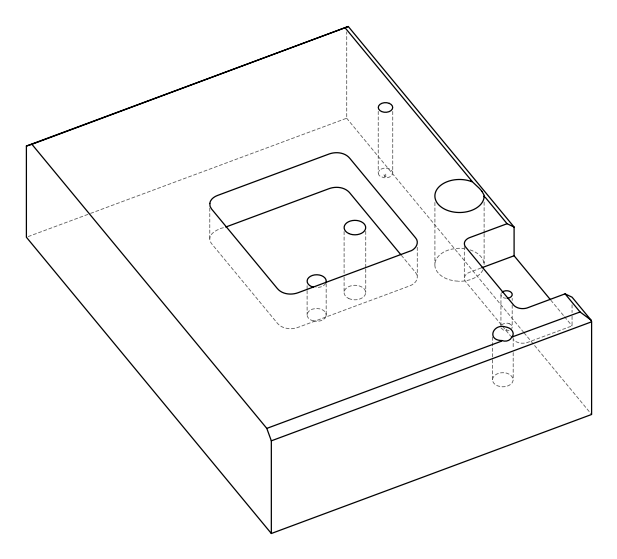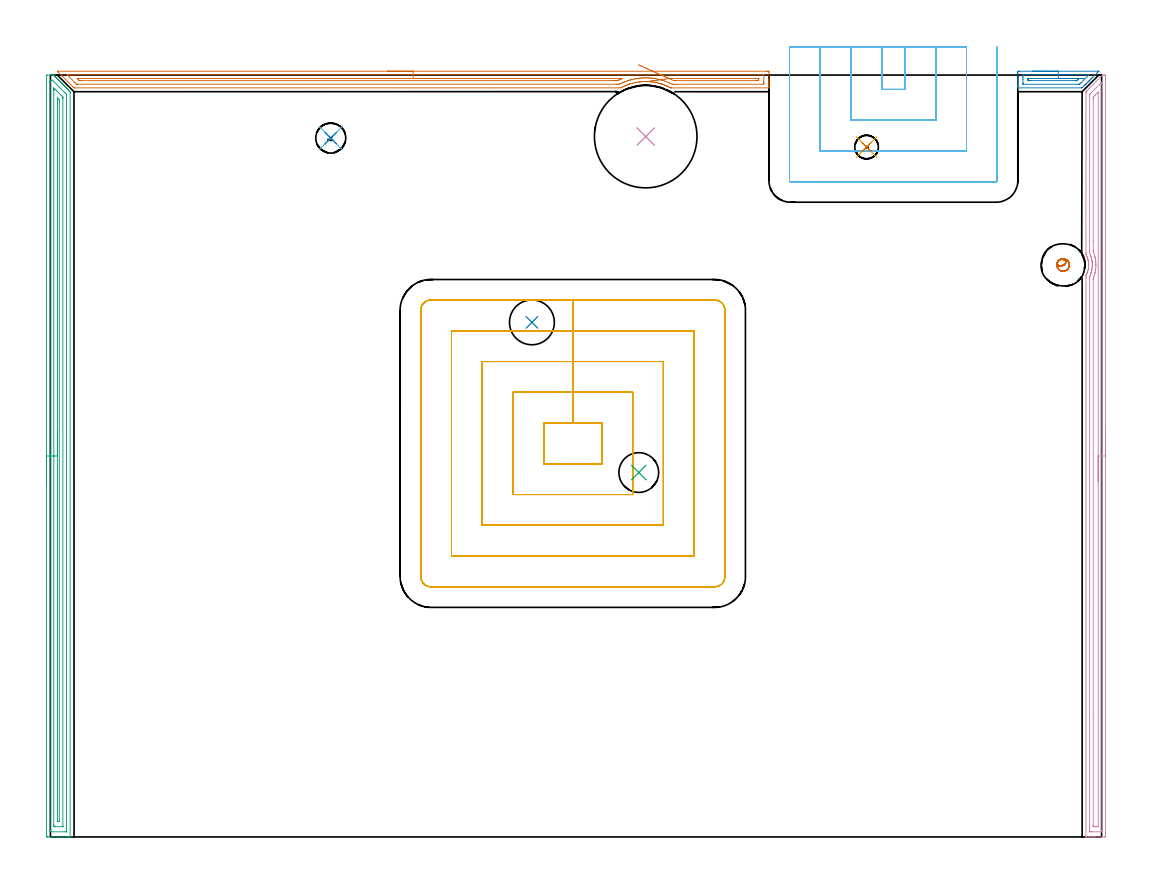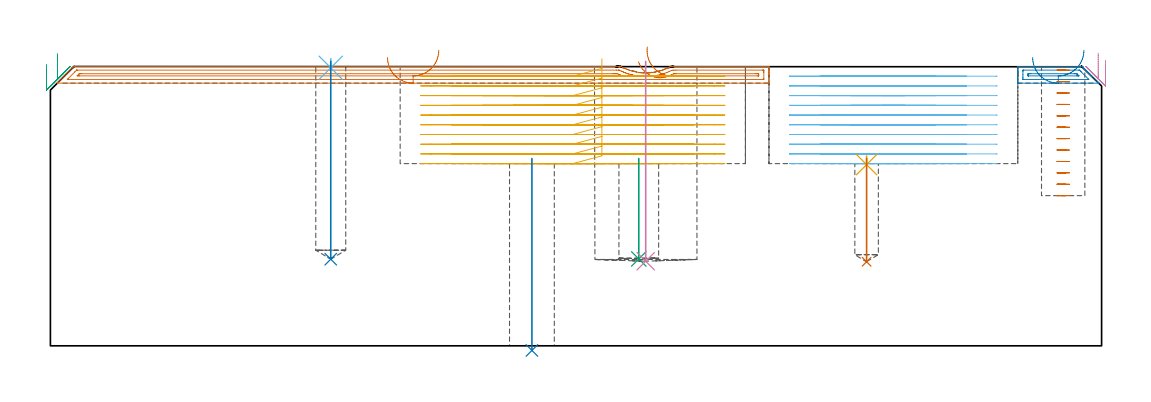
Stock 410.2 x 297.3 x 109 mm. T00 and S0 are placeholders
(PLAN: 14 operations, 8 tool changes, 71 min)
(1 AREA_MILL | FG_CHAMFER_SURFACE | UGT0205_001 | 6.77 min | 6004 mm3)
(2 AREA_MILL_1 | FG_CHAMFER_SURFACE_1 | UGT0205_001 | 0.85 min | 781 mm3)
(3 AREA_MILL_2 | FG_CHAMFER_SURFACE_2 | UGT0205_001 | 9.62 min | 12448 mm3)
(4 AREA_MILL_3 | FG_CHAMFER_SURFACE_3 | UGT0205_001 | 7.29 min | 8465 mm3)
(5 MILL_RECTANGULAR_POCKET | POCKET_RECTANGULAR_STRAIGHT | NXT0201_012 | Follow Part, ap 4, ae 75% | 28.87 min | 648361 mm3)
(6 MILL_SLOT | SLOT_PARTIAL_RECTANGULAR | NXT0201_012 | Follow Part, ap 4, ae 75% | 15.08 min | 181255 mm3)
(7 MILL_BLIND_HOLE_FROM_SOLID_MATERIAL | STEP1POCKET | NXT0201_011 | Spiral | 1.2 min | 11248 mm3)
(8 INDEXABLE_INSERT_DRILL_THROUGH_HOLE_FROM_SOLID | STEP1HOLE | NXT0302_006 | 0.31 min | 17055 mm3)
(9 INDEXABLE_INSERT_DRILL_BLIND_HOLE_FROM_SOLID | STEP1POCKET_1 | NXT0302_002 | 0.17 min | 7006 mm3)
(10 INDEXABLE_INSERT_DRILL_BLIND_HOLE_FROM_SOLID_1 | STEP1POCKET_2 | NXT0302_035 | 0.31 min | 94853 mm3)
(11 SPOT_DRILL | STEP1POCKET_3 | NXT0321_9005460120000 | 0.04 min | 30 mm3)
(12 SPOT_DRILL_1 | STEP1POCKET_4 | NXT0321_9005460120000 | 0.03 min | 81 mm3)
(13 DRILL_BLIND_HOLE_INTO_CENTER | STEP1POCKET_3 | UGT0301_207 | 0.17 min | 2285 mm3)
(14 DRILL_BLIND_HOLE_INTO_CENTER_1 | STEP1POCKET_4 | UGT0301_227 | 0.31 min | 7862 mm3)
(TOOL UGT0205_001 | Chamfer Mill 20 x 3 x 45 deg. | D20 FL50 Z2)
(TOOL NXT0201_012 | ENDMILL 16mm [2P460-1600-NA 1630] | D16 FL38 Z6)
(TOOL NXT0201_011 | ENDMILL 12mm [2P460-1200-NA 1630] | D12 FL38 Z6)
(TOOL NXT0302_006 | Index. Insert Drill 17.5mm [880-D1750L25-05] | D17.5 PA176 FL88 Z2)
(TOOL NXT0302_002 | Index. Insert Drill 15.5mm [880-D1550L20-05] | D15.5 PA176 FL78 Z2)
(TOOL NXT0302_035 | Index. Insert Drill 40mm [880-D4000L40-05] | D40 PA176 FL200 Z2)
(TOOL NXT0321_9005460120000 | NC Spot Drill, 142deg, 12mm, Carbide, Uncoated | D12 PA142 FL30 Z2)
(TOOL UGT0301_207 | Twist Drill 9.2 mm | D9.2 PA118 FL80 Z2)
(TOOL UGT0301_227 | Twist Drill 11.7 mm | D11.7 PA118 FL90 Z2)
(OP 1 AREA_MILL)
G17 G21 G94 G90
T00 M6
G54
G17 G0 G90 X131.55 Y298.8 S1061 M3
G43 Z119. H0
Z112.5
G94 G1 X131.588 Z111.628 F250.
X131.702 Z110.764
X131.891 Z109.912
X132.153 Z109.08
X132.487 Z108.274
X132.89 Z107.5
X133.358 Z106.764
X133.89 Z106.072
X134.479 Z105.429
X135.122 Z104.84
X135.814 Z104.308
X136.55 Z103.84
X137.324 Z103.437
X138.13 Z103.103
X138.962 Z102.841
X139.813 Z102.652
X140.678 Z102.538
X141.55 Z102.5
X279.223
X279.802 Y298.798 Z102.502
X280.374 Y298.793 Z102.504
X280.393 Y298.791 Z102.505
X280.4 Y298.222 Z103.074
Y295.55 Z105.744
Y294.964 Z106.333
Y294.66 Z106.637
Y294.073 Z107.223
Y293.769 Z107.526
Y293.16 Z108.139
Y292.695 Z108.604
X280.393 Y292.343 Z108.948
X280.39 Y292.303 Z108.988
X280.248 Y292.3 Z109.
X242.34
X241.981 Y292.305 Z108.991
X241.852 Y292.37 Z108.925
X241.449 Y292.582 Z108.718
X241.231 Y292.691 Z108.609
X240.831 Y292.878 Z108.42
X240.651 Y292.964 Z108.336
X240.556 Y293.007 Z108.29
X240.422 Y293.072 Z108.228
X240.337 Y293.111 Z108.188
X240.217 Y293.165 Z108.134
X239.664 Y293.381 Z107.914
X239.443 Y293.47 Z107.828
X239.245 Y293.542 Z107.758
X239.18 Y293.565 Z107.734
X238.772 Y293.71 Z107.585
X238.613 Y293.769 Z107.53
X238.549 Y293.792 Z107.507
X238.253 Y293.886 Z107.411
X238.134 Y293.925 Z107.374
X238.079 Y293.942 Z107.358
X237.88 Y294.001 Z107.298
X237.718 Y294.05 Z107.25
X237.656 Y294.067 Z107.233
X237.521 Y294.098 Z107.199
X237.434 Y294.118 Z107.175
X236.761 Y294.285 Z107.013
X236.381 Y294.363 Z106.934
X236.219 Y294.396 Z106.902
X236.096 Y294.42 Z106.875
X235.896 Y294.462 Z106.836
X235.867 Y294.468 Z106.83
X235.204 Y294.571 Z106.722
X234.973 Y294.609 Z106.688
X234.527 Y294.66 Z106.637
X234.312 Y294.682 Z106.61
X234.079 Y294.709 Z106.585
X233.693 Y294.737 Z106.559
X233.583 Y294.744 Z106.549
X233.511 Y294.748 Z106.542
X233.42 Y294.755 Z106.536
X233.185 Y294.772 Z106.523
X232.752 Y294.789 Z106.505
X232.738 Y294.79
X232.579 Y294.792 Z106.504
X232.529 Y294.793 Z106.503
X232.422 Y294.795 Z106.504
X232.291 Y294.797 Z106.501
X231.844 Y294.789 Z106.506
X231.637 Y294.779 Z106.513
X231.397 Y294.77 Z106.523
X230.503 Y294.708 Z106.586
X230.299 Y294.683 Z106.608
X230.072 Y294.66 Z106.637
X229.93 Y294.642 Z106.653
X229.853 Y294.632 Z106.66
X229.609 Y294.606 Z106.69
X228.715 Y294.465 Z106.833
X228.584 Y294.438 Z106.86
X228.069 Y294.33 Z106.964
X227.822 Y294.281 Z107.016
X227.177 Y294.122 Z107.175
X227.136 Y294.113 Z107.186
X226.882 Y294.05 Z107.25
X226.033 Y293.782 Z107.516
X225.997 Y293.769 Z107.529
X225.839 Y293.711 Z107.584
X225.139 Y293.464 Z107.835
X224.947 Y293.386 Z107.909
X224.383 Y293.165 Z108.134
X224.204 Y293.083 Z108.215
X223.774 Y292.878 Z108.418
X223.609 Y292.8 Z108.496
X223.351 Y292.679 Z108.62
X222.717 Y292.355 Z108.943
X222.619 Y292.306 Z108.991
X221.825 Y292.3 Z109.
X9.542
X9.197 Y292.305 Z108.991
X8.716 Y292.783 Z108.516
X3.001 Y298.499 Z102.801
X2.832 Y298.667 Z102.63
X2.704 Y298.796 Z102.502
X2.703 Y298.798 Z102.5
X2.704 Y298.799 Z102.499
X2.823 Y298.8 Z102.5
X141.55
Y297.386 Z103.914
X278.072 Y297.385 Z103.915
X278.182 Y297.383 Z103.917
X278.39 Y297.379 Z103.921
X278.392 Y297.331 Z103.969
X278.399 Y296.951 Z104.349
X278.4 Y294.66 Z106.64
X278.399 Y294.279 Z107.021
X278.392 Y293.769 Z107.531
X278.39 Y293.728 Z107.572
X278.237 Y293.72 Z107.58
X278.127 Y293.716 Z107.584
X278.072 Y293.715 Z107.585
X278.018 Y293.714 Z107.586
X244.069 Y293.715 Z107.585
X243.232 Y293.721 Z107.579
X242.556 Y293.769 Z107.531
X241.448 Y294.28 Z107.02
X240.535 Y294.66 Z106.64
X239.664 Y294.97 Z106.33
X239.187 Y295.136 Z106.164
X238.772 Y295.263 Z106.037
X238.41 Y295.369 Z105.931
X237.88 Y295.509 Z105.791
X237.708 Y295.55 Z105.75
X236.988 Y295.707 Z105.593
X236.789 Y295.749 Z105.551
X236.096 Y295.875 Z105.425
X235.708 Y295.938 Z105.362
X235.204 Y296.009 Z105.291
X234.683 Y296.071 Z105.229
X234.312 Y296.11 Z105.19
X233.706 Y296.156 Z105.144
X233.42 Y296.172 Z105.128
X232.768 Y296.202 Z105.098
X232.587 Y296.207 Z105.093
X232.529 Y296.208 Z105.092
X231.878 Y296.2 Z105.1
X231.637 Y296.193 Z105.107
X231.023 Y296.163 Z105.137
X230.745 Y296.145 Z105.155
X230.192 Y296.102 Z105.198
X230.03 Y296.087 Z105.213
X229.853 Y296.067 Z105.233
X229.393 Y296.009 Z105.291
X228.961 Y295.947 Z105.353
X228.617 Y295.893 Z105.407
X228.069 Y295.799 Z105.501
X227.86 Y295.759 Z105.541
X227.177 Y295.618 Z105.682
X227.121 Y295.606 Z105.694
X226.889 Y295.55 Z105.75
X226.405 Y295.43 Z105.87
X226.352 Y295.417 Z105.883
X226.285 Y295.398 Z105.902
X225.716 Y295.228 Z106.072
X225.576 Y295.185 Z106.115
X225.393 Y295.125 Z106.175
X225.045 Y295.007 Z106.293
X224.501 Y294.819 Z106.481
X224.384 Y294.776 Z106.524
X224.069 Y294.66 Z106.64
X223.663 Y294.499 Z106.801
X223.609 Y294.477 Z106.823
X223.115 Y294.262 Z107.038
X222.717 Y294.078 Z107.222
X222.053 Y293.769 Z107.531
X221.932 Y293.721 Z107.579
X221.877 Y293.717 Z107.583
X221.825 Y293.716 Z107.584
X220.988 Y293.714 Z107.586
X10.434 Y293.715 Z107.585
X10.379 Y293.716 Z107.584
X10.271 Y293.721 Z107.579
X10.233 Y293.728 Z107.572
X10.217 Y293.74 Z107.56
X10.184 Y293.769 Z107.531
X9.542 Y294.408 Z106.892
X6.866 Y297.084 Z104.216
X6.625 Y297.331 Z103.969
X6.592 Y297.369 Z103.931
X6.588 Y297.379 Z103.921
X6.811 Y297.386 Z103.914
X141.55
Y295.972 Z105.328
X222.717 Y295.971 Z105.329
X223.19 Y295.969 Z105.331
X223.212 Y295.966 Z105.334
X223.244 Y295.961 Z105.339
X222.578 Y295.689 Z105.611
X222.249 Y295.55 Z105.75
X221.956 Y295.42 Z105.88
X221.825 Y295.361 Z105.939
X221.344 Y295.14 Z106.16
X220.933 Y295.135 Z106.165
X220.462 Y295.13 Z106.17
X220.041 Y295.129 Z106.171
X219.572
X12.218
X11.745 Y295.131 Z106.169
X11.326 Y295.136 Z106.164
X11.271 Y295.14 Z106.16
X11.212 Y295.195 Z106.105
X11.09 Y295.313 Z105.987
X10.85 Y295.55 Z105.75
X10.434 Y295.966 Z105.334
Y295.97 Z105.33
X10.904 Y295.971 Z105.329
X11.326 Y295.972 Z105.328
X141.55
X142.422 Z105.367
X143.286 Z105.48
X144.138 Z105.669
X144.97 Z105.932
X145.776 Z106.265
X146.55 Z106.668
X147.286 Z107.137
X147.978 Z107.668
X148.621 Z108.257
X149.21 Z108.901
X149.741 Z109.593
X150.21 Z110.328
X150.613 Z111.102
X150.947 Z111.908
X151.209 Z112.74
X151.398 Z113.592
X151.512 Z114.457
X151.55 Z115.328
G0 Z119.
X232.926 Y294.766
Z116.631
G1 X232.845 Y294.754 Z115.762
X232.838 Y294.753 Z114.89
X232.907 Y294.763 Z114.02
X233.051 Y294.783 Z113.16
X233.268 Y294.814 Z112.316
X233.557 Y294.855 Z111.494
X233.916 Y294.905 Z110.7
X234.343 Y294.965 Z109.941
X234.833 Y295.034 Z109.223
X235.383 Y295.111 Z108.551
X235.99 Y295.197 Z107.929
X236.647 Y295.289 Z107.363
X237.351 Y295.388 Z106.858
X238.096 Y295.493 Z106.416
X238.876 Y295.603 Z106.041
X239.686 Y295.717 Z105.737
X240.519 Y295.834 Z105.505
X241.368 Y295.953 Z105.347
X241.448 Y295.964 Z105.336
X241.92 Y295.97 Z105.33
X242.189 Y295.971 Z105.329
X242.34
X275.812
X276.234 Y295.969 Z105.331
X276.373 Y295.967 Z105.333
X276.389 Y295.965 Z105.335
X276.394 Y295.915 Z105.385
X276.398 Y295.826 Z105.474
X276.4 Y295.716 Z105.584
Y295.55 Z105.75
X276.398 Y295.386 Z105.914
X276.39 Y295.219 Z106.081
X276.383 Y295.135 Z106.165
X276.339 Y295.133 Z106.167
X276.234 Y295.13 Z106.17
X275.764 Y295.129 Z106.171
X275.342 Y295.128 Z106.172
X244.124 Y295.129 Z106.171
X243.653 Y295.13 Z106.17
X243.443 Y295.133 Z106.167
X243.339 Y295.136 Z106.164
X243.232 Y295.154 Z106.146
X242.355 Y295.55 Z105.75
X242.34 Y295.556 Z105.744
X241.448 Y295.918 Z105.382
X241.416 Y295.932 Z105.368
X241.368 Y295.953 Z105.347
X240.62 Y296.29 Z105.051
X239.851 Y296.637 Z104.827
X239.068 Y296.99 Z104.678
X238.275 Y297.347 Z104.605
X237.48 Y297.706 Z104.607
X236.688 Y298.063 Z104.686
X235.905 Y298.416 Z104.839
X235.137 Y298.762 Z105.068
X234.391 Y299.098 Z105.368
X233.671 Y299.423 Z105.739
X232.983 Y299.733 Z106.177
X232.333 Y300.026 Z106.68
X231.725 Y300.3 Z107.242
X231.164 Y300.553 Z107.861
X230.655 Y300.782 Z108.531
X230.2 Y300.987 Z109.247
X229.805 Y301.165 Z110.004
X229.471 Y301.316 Z110.795
G0 Z119.
M5
M2
(OP 2 AREA_MILL_1)
G17 G21 G94 G90
T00 M6
G54
G17 G0 G90 X383.3 Y298.8 S1061 M3
G43 Z119. H0
Z112.5
G94 G1 X383.338 Z111.628 F250.
X383.452 Z110.764
X383.641 Z109.912
X383.903 Z109.08
X384.237 Z108.274
X384.64 Z107.5
X385.108 Z106.764
X385.64 Z106.072
X386.229 Z105.429
X386.872 Z104.84
X387.564 Z104.309
X388.3 Z103.84
X389.074 Z103.437
X389.88 Z103.103
X390.712 Z102.841
X391.563 Z102.652
X392.428 Z102.538
X393.3 Z102.5
X408.871
X409.08 Y298.794 Z102.503
X409.082 Y298.793 Z102.504
X409.08 Y298.778 Z102.519
X408.633 Y298.333 Z102.967
X408.523 Y298.222 Z103.076
X408.484 Y298.184 Z103.115
X406.445 Y296.144 Z105.154
X406.4 Y296.1 Z105.199
X406.192 Y295.891 Z105.407
X406.148 Y295.847 Z105.45
X406.102 Y295.802 Z105.497
X405.896 Y295.596 Z105.703
X405.851 Y295.55 Z105.747
X405.805 Y295.504 Z105.795
X405.6 Y295.3 Z105.999
X405.554 Y295.253 Z106.044
X405.507 Y295.206 Z106.093
X405.304 Y295.004 Z106.295
X405.258 Y294.956 Z106.341
X405.209 Y294.909 Z106.39
X405.008 Y294.708 Z106.591
X404.961 Y294.659 Z106.638
X404.911 Y294.611 Z106.688
X404.712 Y294.412 Z106.887
X404.664 Y294.363 Z106.934
X404.614 Y294.313 Z106.986
X404.416 Y294.116 Z107.183
X404.367 Y294.066 Z107.231
X404.316 Y294.016 Z107.283
X404.12 Y293.82 Z107.479
X404.07 Y293.769 Z107.528
X404.018 Y293.718 Z107.581
X403.824 Y293.524 Z107.775
X403.773 Y293.472 Z107.825
X403.721 Y293.42 Z107.879
X403.528 Y293.228 Z108.071
X403.477 Y293.175 Z108.122
X403.423 Y293.122 Z108.177
X403.232 Y292.932 Z108.367
X403.18 Y292.878 Z108.418
X403.125 Y292.824 Z108.474
X403.006 Y292.705 Z108.593
X402.724 Y292.423 Z108.874
X402.603 Y292.305 Z108.991
X402.232 Y292.3 Z109.
X377.669
X377.51 Y292.303 Z108.988
X377.507 Y292.348 Z108.943
X377.5 Y292.738 Z108.561
Y293.094 Z108.205
Y293.769 Z107.526
Y294.997 Z106.3
Y295.547 Z105.747
Y296.164 Z105.131
Y297.945 Z103.351
X377.502 Y298.222 Z103.075
X377.508 Y298.791 Z102.506
X377.542 Y298.794 Z102.504
X378.116 Y298.8 Z102.5
X393.3
Y297.386 Z103.914
X404.911 Y297.385 Z103.915
X404.966 Y297.384 Z103.916
X405.075 Y297.379 Z103.921
X405.209 Y297.37 Z103.93
X405.175 Y297.331 Z103.969
X405.046 Y297.197 Z104.103
X402.232 Y294.382 Z106.918
X401.924 Y294.076 Z107.224
X401.608 Y293.769 Z107.531
X401.553 Y293.721 Z107.579
X401.448 Y293.716 Z107.584
X401.393 Y293.715 Z107.585
X379.847
X379.738 Y293.716 Z107.584
X379.526 Y293.721 Z107.579
X379.51 Y293.769 Z107.531
X379.502 Y294.168 Z107.132
X379.5 Y295.55 Z105.75
Y296.44 Z104.86
X379.501 Y296.841 Z104.459
X379.508 Y297.331 Z103.969
X379.51 Y297.374 Z103.926
X379.683 Y297.382 Z103.918
X379.792 Y297.385 Z103.915
X393.3 Y297.386 Z103.914
Y295.971 Z105.329
X400.445
X400.917 Y295.97 Z105.33
X401.09 Y295.969 Z105.331
X401.339 Y295.964 Z105.336
Y295.95 Z105.35
Y295.941 Z105.359
X401.144 Y295.744 Z105.556
X400.951 Y295.55 Z105.75
X400.698 Y295.298 Z106.002
X400.611 Y295.215 Z106.085
X400.54 Y295.151 Z106.149
X400.52 Y295.135 Z106.165
X400.497 Y295.133 Z106.167
X400.445 Y295.131 Z106.169
X399.975 Y295.129 Z106.171
X399.552
X382.582
X382.11 Y295.13 Z106.17
X381.689 Y295.133 Z106.167
X381.549 Y295.135 Z106.165
X381.51 Y295.142 Z106.158
X381.506 Y295.237 Z106.063
X381.502 Y295.362 Z105.938
X381.501 Y295.55 Z105.75
X381.502 Y295.736 Z105.564
X381.51 Y295.925 Z105.375
X381.513 Y295.965 Z105.335
X381.531 Y295.967 Z105.333
X381.583 Y295.969 Z105.331
X381.689 Y295.971 Z105.329
X393.3
X394.172 Y295.972 Z105.367
X395.036 Z105.48
X395.888 Z105.669
X396.72 Z105.932
X397.526 Z106.265
X398.3 Z106.668
X399.036 Z107.137
X399.728 Z107.668
X400.371 Z108.257
X400.96 Z108.901
X401.492 Z109.593
X401.96 Z110.328
X402.363 Z111.102
X402.697 Z111.908
X402.959 Z112.74
X403.148 Z113.592
X403.262 Z114.457
X403.3 Z115.328
G0 Z119.
M5
M2
(OP 3 AREA_MILL_2)
G17 G21 G94 G90
T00 M6
G54
G17 G0 G90 X-1.5 Y138.65 S1061 M3
G43 Z119. H0
Z109.8
G94 G1 Y138.688 Z108.928 F250.
Y138.802 Z108.064
Y138.991 Z107.212
Y139.253 Z106.38
Y139.587 Z105.574
Y139.99 Z104.8
Y140.458 Z104.064
Y140.99 Z103.372
Y141.579 Z102.729
Y142.222 Z102.14
Y142.914 Z101.609
Y143.65 Z101.14
Y144.424 Z100.737
Y145.23 Z100.403
Y146.062 Z100.141
Y146.914 Z99.952
Y147.778 Z99.838
Y148.65 Z99.8
Y296.668
X-1.499 Y296.82 Z99.801
X-1.491 Y297.298 Z99.805
X-1.279 Y297.3 Z100.018
X-0.019 Z101.275
X0.764 Z102.063
X0.872 Z102.17
X1.191 Y297.299 Z102.487
X1.237 Y297.264 Z102.535
X1.558 Y296.942 Z102.858
X1.763 Y296.739 Z103.059
X1.833 Y296.668 Z103.132
X1.99 Y296.511 Z103.289
X2.06 Y296.442 Z103.357
X2.131 Y296.37 Z103.43
X2.286 Y296.214 Z103.585
X2.357 Y296.145 Z103.654
X2.429 Y296.072 Z103.728
X2.582 Y295.918 Z103.881
X2.654 Y295.847 Z103.951
X2.727 Y295.773 Z104.026
X2.878 Y295.622 Z104.177
X2.951 Y295.55 Z104.248
X3.025 Y295.475 Z104.324
X3.174 Y295.326 Z104.473
X3.249 Y295.253 Z104.545
X3.323 Y295.177 Z104.622
X3.47 Y295.03 Z104.77
X3.546 Y294.956 Z104.842
X3.621 Y294.879 Z104.921
X3.767 Y294.734 Z105.066
X3.843 Y294.659 Z105.139
X3.92 Y294.581 Z105.219
X4.063 Y294.438 Z105.362
X4.14 Y294.362 Z105.436
X4.218 Y294.283 Z105.517
X4.359 Y294.142 Z105.658
X4.437 Y294.065 Z105.733
X4.516 Y293.985 Z105.815
X4.655 Y293.846 Z105.954
X4.734 Y293.768 Z106.03
X4.814 Y293.687 Z106.113
X4.951 Y293.55 Z106.25
X5.031 Y293.471 Z106.327
X5.112 Y293.388 Z106.411
X5.247 Y293.253 Z106.546
X5.328 Y293.174 Z106.624
X5.41 Y293.09 Z106.709
X5.543 Y292.957 Z106.842
X5.625 Y292.876 Z106.921
X5.708 Y292.792 Z107.007
X5.839 Y292.661 Z107.138
X5.922 Y292.579 Z107.219
X6.006 Y292.494 Z107.306
X6.135 Y292.365 Z107.434
X6.22 Y292.282 Z107.516
X6.304 Y292.196 Z107.604
X6.431 Y292.069 Z107.731
X6.517 Y291.985 Z107.813
X6.603 Y291.898 Z107.902
X6.727 Y291.773 Z108.027
X6.814 Y291.688 Z108.11
X6.901 Y291.6 Z108.2
X7.023 Y291.477 Z108.323
X7.111 Y291.391 Z108.407
X7.199 Y291.302 Z108.497
X7.556 Y290.945 Z108.854
X7.593 Y290.908 Z108.889
X7.7 Y290.795 Z108.984
Y290.407 Z109.
Y0.185
X7.697 Y0.01 Z108.988
X7.643 Y0.007 Z108.934
X7.212 Y0. Z108.512
X6.957 Z108.257
X6.22 Z107.515
X4.959 Z106.256
X3.546 Z104.841
X-0.911 Y0.001 Z100.387
X-1.156 Y0.003 Z100.142
X-1.492 Y0.008 Z99.806
X-1.494 Y0.047 Z99.804
X-1.499 Y0.632 Z99.801
X-1.5 Y1.223 Z99.8
Y148.65
X-0.086 Z101.214
X-0.085 Y295.012 Z101.215
X-0.084 Y295.145 Z101.216
X-0.081 Y295.233 Z101.219
X-0.078 Y295.292 Z101.222
X-0.071 Y295.293 Z101.229
X-0.019 Y295.296 Z101.281
X0.454 Y295.298 Z101.754
X0.662 Y295.293 Z101.962
X0.713 Y295.29 Z102.013
X0.769 Y295.269 Z102.069
X0.872 Y295.172 Z102.172
X1.17 Y294.879 Z102.47
X5.643 Y290.407 Z106.943
X6.22 Y289.827 Z107.52
X6.256 Y289.787 Z107.556
X6.272 Y289.766 Z107.572
X6.279 Y289.711 Z107.579
X6.284 Y289.579 Z107.584
X6.285 Y289.513 Z107.585
Y2.288
X6.284 Y2.155 Z107.584
X6.281 Y2.067 Z107.581
X6.278 Y2.008 Z107.578
X6.271 Y2.007 Z107.571
X6.22 Y2.004 Z107.52
X5.747 Y2. Z107.047
X0.399 Y2.001 Z101.699
X-0.019 Y2.008 Z101.281
X-0.073 Y2.01 Z101.227
X-0.081 Y2.222 Z101.219
X-0.084 Y2.355 Z101.216
X-0.085 Y2.421 Z101.215
X-0.086 Y2.487 Z101.214
Y148.65
X1.329 Z102.629
Y291.302
X1.33 Y291.736 Z102.63
X1.334 Y292.196 Z102.634
X1.335 Y292.247 Z102.635
X1.397 Y292.196 Z102.697
X1.763 Y291.836 Z103.063
X2.299 Y291.302 Z103.599
X2.654 Y290.947 Z103.954
X4.088 Y289.513 Z105.388
X4.437 Y289.162 Z105.737
X4.707 Y288.887 Z106.007
X4.841 Y288.748 Z106.141
X4.865 Y288.714 Z106.165
X4.867 Y288.68 Z106.167
X4.869 Y288.618 Z106.169
X4.871 Y288.183 Z106.171
Y4.101
X4.87 Y4.046 Z106.17
X4.868 Y4.02 Z106.168
X4.866 Y4.014 Z106.166
X4.854 Y4.01 Z106.154
X4.644 Y4.002 Z105.944
X1.972 Y4. Z103.272
X1.763 Y4.002 Z103.063
X1.554 Y4.005 Z102.854
X1.415 Y4.01 Z102.715
X1.335 Y4.021 Z102.635
X1.333 Y4.065 Z102.633
X1.331 Y4.21 Z102.631
X1.329 Y4.645 Z102.629
Y148.65
X2.743 Z104.043
Y288.08
X2.744 Y288.257 Z104.044
X2.745 Y288.346 Z104.045
X2.748 Y288.388 Z104.048
X2.749 Y288.39 Z104.049
X2.764 Y288.377 Z104.064
X3.418 Y287.724 Z104.718
X3.45 Y287.676 Z104.75
X3.457 Y286.83 Z104.757
Y6.176
X3.456 Y6.089 Z104.756
X3.453 Y6.037 Z104.753
X3.451 Y6.013 Z104.751
X3.432 Y6.01 Z104.732
X3.322 Y6.005 Z104.622
X3.1 Y6.003 Z104.4
X2.878 Y6.005 Z104.178
X2.768 Y6.01 Z104.068
X2.749 Y6.013 Z104.049
X2.747 Y6.037 Z104.047
X2.745 Y6.087 Z104.045
X2.743 Y6.804 Z104.043
Y6.893
Y148.65
Y149.522 Z104.081
Y150.386 Z104.195
Y151.238 Z104.383
Y152.07 Z104.646
Y152.876 Z104.98
Y153.65 Z105.382
Y154.386 Z105.851
Y155.078 Z106.382
Y155.721 Z106.972
Y156.31 Z107.615
Y156.842 Z108.307
Y157.31 Z109.043
Y157.713 Z109.817
Y158.047 Z110.622
Y158.309 Z111.454
Y158.498 Z112.306
Y158.612 Z113.171
Y158.65 Z114.043
G0 Z119.
M5
M2
(OP 4 AREA_MILL_3)
G17 G21 G94 G90
T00 M6
G54
G17 G0 G90 X411.7 Y158.65 S1061 M3
G43 Z119. H0
Z111.4
G94 G1 Y158.612 Z110.528 F250.
Y158.498 Z109.663
Y158.309 Z108.812
Y158.047 Z107.98
Y157.713 Z107.174
Y157.31 Z106.4
Y156.842 Z105.664
Y156.31 Z104.972
Y155.721 Z104.329
Y155.078 Z103.74
Y154.386 Z103.208
Y153.65 Z102.74
Y152.876 Z102.337
Y152.07 Z102.003
Y151.238 Z101.741
Y150.386 Z101.552
Y149.522 Z101.438
Y148.65 Z101.4
Y0.598
X411.698 Y0.28 Z101.401
X411.693 Y0.01 Z101.404
X411.386 Y0. Z101.71
X407.9 Z105.195
X407.326 Z105.771
X407.028 Z106.068
X406.455 Z106.642
X406.157 Z106.939
X405.561 Z107.539
X405.01 Z108.09
X404.414 Z108.685
X404.314 Z108.785
X404.207 Y0.001 Z108.885
X404.168 Y0.002 Z108.924
X404.103 Y0.01 Z108.988
X404.1 Y0.152 Z109.
X404.107 Y218.255 Z108.993
X404.114 Y219.097 Z108.986
X404.116 Y219.127 Z108.984
X404.12 Y219.151 Z108.98
X404.127 Y219.166 Z108.973
X404.172 Y219.258 Z108.926
X404.321 Y219.573 Z108.773
X404.387 Y219.708 Z108.711
X404.414 Y219.771 Z108.686
X404.442 Y219.84 Z108.657
X404.514 Y220.019 Z108.58
X404.57 Y220.152 Z108.526
X404.731 Y220.602 Z108.366
X404.821 Y220.911 Z108.275
X404.862 Y221.047 Z108.236
X404.968 Y221.495 Z108.131
X404.995 Y221.638 Z108.104
X405.008 Y221.713 Z108.09
X405.024 Y221.803 Z108.071
X405.063 Y222.001 Z108.035
X405.105 Y222.389 Z107.994
X405.116 Y222.547 Z107.983
X405.123 Y222.695 Z107.968
X405.133 Y222.822 Z107.961
Y222.836 Z107.96
X405.134 Y222.951 Z107.956
X405.136 Y222.997 Z107.957
X405.137 Y223.05 Z107.955
Y223.085 Z107.954
X405.141 Y223.283 Z107.953
X405.138 Y223.354 Z107.955
X405.133 Y223.423 Z107.954
X405.125 Y223.73 Z107.972
X405.088 Y224.177 Z108.011
X405.063 Y224.4 Z108.035
X405.048 Y224.479 Z108.048
X405.027 Y224.602 Z108.071
X405.003 Y224.736 Z108.095
X404.995 Y224.777 Z108.103
X404.934 Y225.071 Z108.166
X404.88 Y225.277 Z108.219
X404.817 Y225.519 Z108.282
X404.723 Y225.817 Z108.375
X404.677 Y225.965 Z108.421
X404.564 Y226.263 Z108.535
X404.506 Y226.414 Z108.593
X404.311 Y226.858 Z108.787
X404.172 Y227.143 Z108.925
X404.165 Y227.155 Z108.932
X404.105 Y227.274 Z108.991
X404.1 Y228.046 Z109.
X404.105 Y290.49 Z108.995
X404.11 Y290.745 Z108.987
X404.126 Y290.813 Z108.97
X404.239 Y290.93 Z108.858
X404.414 Y291.104 Z108.686
X410.515 Y297.216 Z102.583
X410.623 Y297.325 Z102.472
X410.624 Y297.326 Z102.471
X411.386 Y297.303 Z101.712
X411.692 Y297.297 Z101.407
X411.697 Y297.173 Z101.403
X411.7 Y297.013 Z101.4
Y148.65
X410.286 Z102.814
X410.285 Y2.617 Z102.815
X410.284 Y2.382 Z102.816
X410.28 Y2.054 Z102.82
X410.279 Y2.021 Z102.821
X410.24 Y2.01 Z102.86
X410.141 Y2.005 Z102.959
X410.016 Y2.001 Z103.084
X406.157 Y2. Z106.943
X405.657 Y2.002 Z107.443
X405.549 Y2.007 Z107.551
X405.53 Y2.009 Z107.57
X405.521 Y2.043 Z107.579
X405.518 Y2.144 Z107.582
X405.516 Y2.382 Z107.584
X405.514 Y3.04 Z107.586
Y3.274
X405.522 Y217.993 Z107.578
X405.523 Y218.235 Z107.577
X405.526 Y218.398 Z107.574
X405.528 Y218.477 Z107.572
X405.548 Y218.546 Z107.552
X405.637 Y218.767 Z107.463
X405.781 Y219.127 Z107.319
X405.843 Y219.288 Z107.257
X405.885 Y219.406 Z107.215
X406.091 Y220.019 Z107.009
X406.101 Y220.048 Z106.999
X406.107 Y220.07 Z106.993
X406.157 Y220.246 Z106.943
X406.285 Y220.78 Z106.815
X406.314 Y220.911 Z106.786
X406.43 Y221.524 Z106.67
X406.466 Y221.803 Z106.634
X406.515 Y222.328 Z106.585
X406.54 Y222.695 Z106.56
X406.551 Y223.184 Z106.549
X406.542 Y223.587 Z106.558
X406.511 Y224.117 Z106.589
X406.48 Y224.479 Z106.62
X406.446 Y224.771 Z106.654
X406.385 Y225.137 Z106.715
X406.339 Y225.371 Z106.761
X406.157 Y226.16 Z106.943
X406.129 Y226.263 Z106.971
X406.118 Y226.303 Z106.982
X405.954 Y226.805 Z107.146
X405.823 Y227.155 Z107.277
X405.533 Y227.888 Z107.567
X405.521 Y228.047 Z107.579
X405.516 Y228.703 Z107.584
X405.515 Y228.939 Z107.585
X405.519 Y288.7 Z107.581
X405.52 Y289.351 Z107.58
X405.523 Y289.592 Z107.577
X405.526 Y289.75 Z107.574
X405.627 Y289.858 Z107.473
X405.761 Y289.997 Z107.339
X406.157 Y290.399 Z106.943
X406.199 Y290.441 Z106.901
X410.163 Y294.411 Z102.937
X410.201 Y294.447 Z102.899
X410.244 Y294.486 Z102.856
X410.274 Y294.512 Z102.826
X410.279 Y294.473 Z102.821
X410.283 Y294.289 Z102.817
X410.285 Y294.051 Z102.815
X410.286 Y293.886 Z102.814
Y148.65
X408.872 Z104.228
X408.871 Y4.166 Z104.229
X408.87 Y4.065 Z104.23
X408.868 Y4.031 Z104.232
X408.865 Y4.012 Z104.235
X408.852 Y4.009 Z104.248
X408.772 Y4.006 Z104.328
X408.062 Y4. Z105.038
X407.9 Z105.2
X407.19 Z105.91
X407.028 Y4.003 Z106.072
X406.975 Y4.006 Z106.125
X406.938 Y4.01 Z106.162
X406.934 Y4.065 Z106.166
X406.931 Y4.166 Z106.169
X406.929 Y4.268 Z106.171
X406.936 Y217.534 Z106.164
X406.937 Y217.724 Z106.163
X406.94 Y217.851 Z106.16
X406.943 Y217.944 Z106.157
X407.052 Y218.235 Z106.048
X407.27 Y218.88 Z105.83
X407.351 Y219.127 Z105.749
X407.479 Y219.558 Z105.621
X407.593 Y220.019 Z105.507
X407.653 Y220.272 Z105.447
X407.781 Y220.911 Z105.319
X407.798 Y221.015 Z105.302
X407.849 Y221.381 Z105.251
X407.9 Y221.803 Z105.2
X407.957 Y222.636 Z105.143
X407.959 Y222.695 Z105.141
X407.964 Y223.105 Z105.136
X407.963 Y223.523 Z105.137
X407.96 Y223.587 Z105.14
X407.912 Y224.467 Z105.188
X407.911 Y224.479 Z105.189
X407.9 Y224.608 Z105.2
X407.8 Y225.371 Z105.3
X407.782 Y225.492 Z105.318
X407.7 Y225.913 Z105.4
X407.62 Y226.263 Z105.48
X407.529 Y226.642 Z105.571
X407.391 Y227.155 Z105.709
X407.136 Y227.937 Z105.964
X407.096 Y228.047 Z106.004
X407.028 Y228.225 Z106.072
X406.961 Y228.412 Z106.139
X406.936 Y228.498 Z106.164
X406.933 Y228.632 Z106.167
X406.93 Y228.837 Z106.17
X406.929 Y232.658 Z106.171
X406.934 Y287.905 Z106.166
X406.94 Y288.7 Z106.16
X406.974 Y288.755 Z106.126
X407.028 Y288.814 Z106.072
X407.41 Y289.201 Z105.69
X407.798 Y289.592 Z105.302
X408.688 Y290.484 Z104.412
X408.731 Y290.526 Z104.369
X408.772 Y290.564 Z104.328
X408.815 Y290.6 Z104.285
X408.865 Y290.638 Z104.235
X408.867 Y290.585 Z104.233
X408.87 Y290.484 Z104.23
X408.871 Y290.382 Z104.229
X408.872 Y148.65 Z104.228
Y147.778 Z104.266
Y146.914 Z104.38
Y146.062 Z104.569
Y145.23 Z104.831
Y144.424 Z105.165
Y143.65 Z105.568
Y142.914 Z106.037
Y142.222 Z106.568
Y141.579 Z107.157
Y140.99 Z107.801
Y140.458 Z108.493
Y139.99 Z109.228
Y139.587 Z110.002
Y139.253 Z110.808
Y138.991 Z111.64
Y138.802 Z112.492
Y138.688 Z113.357
Y138.65 Z114.228
G0 Z119.
M5
M2
(OP 5 MILL_RECTANGULAR_POCKET)
G17 G21 G94 G90
T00 M6
G54
G17 G0 G90 X215.2 Y147.509 S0 M3
G43 Z119. H1
Z112.
G94 G1 Y161.5 Z108.251 F250.
X203.85 Z105.21
X192.5 F500.
Y145.6
X215.2
Y161.5
X203.85
Y173.5
X180.5
Y133.6
X227.2
Y173.5
X203.85
Y185.5
X168.5
Y121.6
X239.2
Y185.5
X203.85
Y197.5
X156.5
Y109.6
X251.2
Y197.5
X203.85
Y209.5
X148.5
G3 X144.5 Y205.5 R4.
G1 Y101.6
G3 X148.5 Y97.6 R4.
G1 X259.2
G3 X263.2 Y101.6 R4.
G1 Y205.5
G3 X259.2 Y209.5 R4.
G1 X203.85
X202.85
G0 X215.2 Y147.509 Z108.21
G1 Y161.5 Z104.461 F250.
X203.85 Z101.42
X192.5 F500.
Y145.6
X215.2
Y161.5
X203.85
Y173.5
X180.5
Y133.6
X227.2
Y173.5
X203.85
Y185.5
X168.5
Y121.6
X239.2
Y185.5
X203.85
Y197.5
X156.5
Y109.6
X251.2
Y197.5
X203.85
Y209.5
X148.5
G3 X144.5 Y205.5 R4.
G1 Y101.6
G3 X148.5 Y97.6 R4.
G1 X259.2
G3 X263.2 Y101.6 R4.
G1 Y205.5
G3 X259.2 Y209.5 R4.
G1 X203.85
X202.85
G0 X215.2 Y147.509 Z104.42
G1 Y161.5 Z100.671 F250.
X203.85 Z97.63
X192.5 F500.
Y145.6
X215.2
Y161.5
X203.85
Y173.5
X180.5
Y133.6
X227.2
Y173.5
X203.85
Y185.5
X168.5
Y121.6
X239.2
Y185.5
X203.85
Y197.5
X156.5
Y109.6
X251.2
Y197.5
X203.85
Y209.5
X148.5
G3 X144.5 Y205.5 R4.
G1 Y101.6
G3 X148.5 Y97.6 R4.
G1 X259.2
G3 X263.2 Y101.6 R4.
G1 Y205.5
G3 X259.2 Y209.5 R4.
G1 X203.85
X202.85
G0 X215.2 Y147.509 Z100.63
G1 Y161.5 Z96.881 F250.
X203.85 Z93.84
X192.5 F500.
Y145.6
X215.2
Y161.5
X203.85
Y173.5
X180.5
Y133.6
X227.2
Y173.5
X203.85
Y185.5
X168.5
Y121.6
X239.2
Y185.5
X203.85
Y197.5
X156.5
Y109.6
X251.2
Y197.5
X203.85
Y209.5
X148.5
G3 X144.5 Y205.5 R4.
G1 Y101.6
G3 X148.5 Y97.6 R4.
G1 X259.2
G3 X263.2 Y101.6 R4.
G1 Y205.5
G3 X259.2 Y209.5 R4.
G1 X203.85
X202.85
G0 X215.2 Y147.509 Z96.84
G1 Y161.5 Z93.091 F250.
X203.85 Z90.05
X192.5 F500.
Y145.6
X215.2
Y161.5
X203.85
Y173.5
X180.5
Y133.6
X227.2
Y173.5
X203.85
Y185.5
X168.5
Y121.6
X239.2
Y185.5
X203.85
Y197.5
X156.5
Y109.6
X251.2
Y197.5
X203.85
Y209.5
X148.5
G3 X144.5 Y205.5 R4.
G1 Y101.6
G3 X148.5 Y97.6 R4.
G1 X259.2
G3 X263.2 Y101.6 R4.
G1 Y205.5
G3 X259.2 Y209.5 R4.
G1 X203.85
X202.85
G0 X215.2 Y147.509 Z93.05
G1 Y161.5 Z89.301 F250.
X203.85 Z86.26
X192.5 F500.
Y145.6
X215.2
Y161.5
X203.85
Y173.5
X180.5
Y133.6
X227.2
Y173.5
X203.85
Y185.5
X168.5
Y121.6
X239.2
Y185.5
X203.85
Y197.5
X156.5
Y109.6
X251.2
Y197.5
X203.85
Y209.5
X148.5
G3 X144.5 Y205.5 R4.
G1 Y101.6
G3 X148.5 Y97.6 R4.
G1 X259.2
G3 X263.2 Y101.6 R4.
G1 Y205.5
G3 X259.2 Y209.5 R4.
G1 X203.85
X202.85
G0 X215.2 Y147.509 Z89.26
G1 Y161.5 Z85.511 F250.
X203.85 Z82.47
X192.5 F500.
Y145.6
X215.2
Y161.5
X203.85
Y173.5
X180.5
Y133.6
X227.2
Y173.5
X203.85
Y185.5
X168.5
Y121.6
X239.2
Y185.5
X203.85
Y197.5
X156.5
Y109.6
X251.2
Y197.5
X203.85
Y209.5
X148.5
G3 X144.5 Y205.5 R4.
G1 Y101.6
G3 X148.5 Y97.6 R4.
G1 X259.2
G3 X263.2 Y101.6 R4.
G1 Y205.5
G3 X259.2 Y209.5 R4.
G1 X203.85
X202.85
G0 X215.2 Y147.509 Z85.47
G1 Y161.5 Z81.721 F250.
X203.85 Z78.68
X192.5 F500.
Y145.6
X215.2
Y161.5
X203.85
Y173.5
X180.5
Y133.6
X227.2
Y173.5
X203.85
Y185.5
X168.5
Y121.6
X239.2
Y185.5
X203.85
Y197.5
X156.5
Y109.6
X251.2
Y197.5
X203.85
Y209.5
X148.5
G3 X144.5 Y205.5 R4.
G1 Y101.6
G3 X148.5 Y97.6 R4.
G1 X259.2
G3 X263.2 Y101.6 R4.
G1 Y205.5
G3 X259.2 Y209.5 R4.
G1 X203.85
X202.85
G0 X215.2 Y147.509 Z81.68
G1 Y161.5 Z77.931 F250.
X203.85 Z74.89
X192.5 F500.
Y145.6
X215.2
Y161.5
X203.85
Y173.5
X180.5
Y133.6
X227.2
Y173.5
X203.85
Y185.5
X168.5
Y121.6
X239.2
Y185.5
X203.85
Y197.5
X156.5
Y109.6
X251.2
Y197.5
X203.85
Y209.5
X148.5
G3 X144.5 Y205.5 R4.
G1 Y101.6
G3 X148.5 Y97.6 R4.
G1 X259.2
G3 X263.2 Y101.6 R4.
G1 Y205.5
G3 X259.2 Y209.5 R4.
G1 X203.85
X202.85
G0 X215.2 Y147.509 Z77.89
G1 Y161.5 Z74.141 F250.
X203.85 Z71.1
X192.5 F500.
Y145.6
X215.2
Y161.5
X203.85
Y173.5
X180.5
Y133.6
X227.2
Y173.5
X203.85
Y185.5
X168.5
Y121.6
X239.2
Y185.5
X203.85
Y197.5
X156.5
Y109.6
X251.2
Y197.5
X203.85
Y209.5
X148.5
G3 X144.5 Y205.5 R4.
G1 Y101.6
G3 X148.5 Y97.6 R4.
G1 X259.2
G3 X263.2 Y101.6 R4.
G1 Y205.5
G3 X259.2 Y209.5 R4.
G1 X203.85
X202.85
G0 Z119.
M5
M2
(OP 6 MILL_SLOT)
G17 G21 G94 G90
T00 M6
G54
G17 G0 G90 X324.4 Y308.3 S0 M3
G43 Z119. H1
Z105.21
G94 G1 Y305.3 F250.
Y291.7 F500.
X333.5
Y305.3
Y308.3 F250.
X312.4
Y305.3
Y279.7 F500.
X345.5
Y305.3
Y308.3 F250.
X300.4
Y305.3
Y267.7 F500.
X357.5
Y305.3
Y308.3 F250.
X288.4
Y305.3
Y256.1 F500.
G3 X288.8 Y255.7 R0.4
G1 X369.1
G3 X369.5 Y256.1 R0.4
G1 Y305.3
Y308.3 F250.
G0 X324.4 Z101.42
G1 Y305.3
Y291.7 F500.
X333.5
Y305.3
Y308.3 F250.
X312.4
Y305.3
Y279.7 F500.
X345.5
Y305.3
Y308.3 F250.
X300.4
Y305.3
Y267.7 F500.
X357.5
Y305.3
Y308.3 F250.
X288.4
Y305.3
Y256.1 F500.
G3 X288.8 Y255.7 R0.4
G1 X369.1
G3 X369.5 Y256.1 R0.4
G1 Y305.3
Y308.3 F250.
G0 X324.4 Z97.63
G1 Y305.3
Y291.7 F500.
X333.5
Y305.3
Y308.3 F250.
X312.4
Y305.3
Y279.7 F500.
X345.5
Y305.3
Y308.3 F250.
X300.4
Y305.3
Y267.7 F500.
X357.5
Y305.3
Y308.3 F250.
X288.4
Y305.3
Y256.1 F500.
G3 X288.8 Y255.7 R0.4
G1 X369.1
G3 X369.5 Y256.1 R0.4
G1 Y305.3
Y308.3 F250.
G0 X324.4 Z93.84
G1 Y305.3
Y291.7 F500.
X333.5
Y305.3
Y308.3 F250.
X312.4
Y305.3
Y279.7 F500.
X345.5
Y305.3
Y308.3 F250.
X300.4
Y305.3
Y267.7 F500.
X357.5
Y305.3
Y308.3 F250.
X288.4
Y305.3
Y256.1 F500.
G3 X288.8 Y255.7 R0.4
G1 X369.1
G3 X369.5 Y256.1 R0.4
G1 Y305.3
Y308.3 F250.
G0 X324.4 Z90.05
G1 Y305.3
Y291.7 F500.
X333.5
Y305.3
Y308.3 F250.
X312.4
Y305.3
Y279.7 F500.
X345.5
Y305.3
Y308.3 F250.
X300.4
Y305.3
Y267.7 F500.
X357.5
Y305.3
Y308.3 F250.
X288.4
Y305.3
Y256.1 F500.
G3 X288.8 Y255.7 R0.4
G1 X369.1
G3 X369.5 Y256.1 R0.4
G1 Y305.3
Y308.3 F250.
G0 X324.4 Z86.26
G1 Y305.3
Y291.7 F500.
X333.5
Y305.3
Y308.3 F250.
X312.4
Y305.3
Y279.7 F500.
X345.5
Y305.3
Y308.3 F250.
X300.4
Y305.3
Y267.7 F500.
X357.5
Y305.3
Y308.3 F250.
X288.4
Y305.3
Y256.1 F500.
G3 X288.8 Y255.7 R0.4
G1 X369.1
G3 X369.5 Y256.1 R0.4
G1 Y305.3
Y308.3 F250.
G0 X324.4 Z82.47
G1 Y305.3
Y291.7 F500.
X333.5
Y305.3
Y308.3 F250.
X312.4
Y305.3
Y279.7 F500.
X345.5
Y305.3
Y308.3 F250.
X300.4
Y305.3
Y267.7 F500.
X357.5
Y305.3
Y308.3 F250.
X288.4
Y305.3
Y256.1 F500.
G3 X288.8 Y255.7 R0.4
G1 X369.1
G3 X369.5 Y256.1 R0.4
G1 Y305.3
Y308.3 F250.
G0 X324.4 Z78.68
G1 Y305.3
Y291.7 F500.
X333.5
Y305.3
Y308.3 F250.
X312.4
Y305.3
Y279.7 F500.
X345.5
Y305.3
Y308.3 F250.
X300.4
Y305.3
Y267.7 F500.
X357.5
Y305.3
Y308.3 F250.
X288.4
Y305.3
Y256.1 F500.
G3 X288.8 Y255.7 R0.4
G1 X369.1
G3 X369.5 Y256.1 R0.4
G1 Y305.3
Y308.3 F250.
G0 X324.4 Z74.89
G1 Y305.3
Y291.7 F500.
X333.5
Y305.3
Y308.3 F250.
X312.4
Y305.3
Y279.7 F500.
X345.5
Y305.3
Y308.3 F250.
X300.4
Y305.3
Y267.7 F500.
X357.5
Y305.3
Y308.3 F250.
X288.4
Y305.3
Y256.1 F500.
G3 X288.8 Y255.7 R0.4
G1 X369.1
G3 X369.5 Y256.1 R0.4
G1 Y305.3
Y308.3 F250.
G0 X324.4 Z71.1
G1 Y305.3
Y291.7 F500.
X333.5
Y305.3
Y308.3 F250.
X312.4
Y305.3
Y279.7 F500.
X345.5
Y305.3
Y308.3 F250.
X300.4
Y305.3
Y267.7 F500.
X357.5
Y305.3
Y308.3 F250.
X288.4
Y305.3
Y256.1 F500.
G3 X288.8 Y255.7 R0.4
G1 X369.1
G3 X369.5 Y256.1 R0.4
G1 Y305.3
Y308.3 F250.
G0 Z119.
M5
M2
(OP 7 MILL_BLIND_HOLE_FROM_SOLID_MATERIAL)
G17 G21 G94 G90
T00 M6
G54
G17 G0 G90 X395.2 Y223.2 S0 M3
G43 Z119. H1
Z107.55
G94 G3 X395.76 Y225.09 R1.028 F250.
X393.145 Y224.534 R1.89
X393.866 Y221.145 R2.45
X393.145 Y224.534 R-2.45
X393.505 Y222.84 R1.225
X395.2 Y223.2 R1.225
G0 Z103.1
G3 X395.76 Y225.09 R1.028
X393.145 Y224.534 R1.89
X393.866 Y221.145 R2.45
X393.145 Y224.534 R-2.45
X393.505 Y222.84 R1.225
X395.2 Y223.2 R1.225
G0 Z98.65
G3 X395.76 Y225.09 R1.028
X393.145 Y224.534 R1.89
X393.866 Y221.145 R2.45
X393.145 Y224.534 R-2.45
X393.505 Y222.84 R1.225
X395.2 Y223.2 R1.225
G0 Z94.2
G3 X395.76 Y225.09 R1.028
X393.145 Y224.534 R1.89
X393.866 Y221.145 R2.45
X393.145 Y224.534 R-2.45
X393.505 Y222.84 R1.225
X395.2 Y223.2 R1.225
G0 Z89.75
G3 X395.76 Y225.09 R1.028
X393.145 Y224.534 R1.89
X393.866 Y221.145 R2.45
X393.145 Y224.534 R-2.45
X393.505 Y222.84 R1.225
X395.2 Y223.2 R1.225
G0 Z85.3
G3 X395.76 Y225.09 R1.028
X393.145 Y224.534 R1.89
X393.866 Y221.145 R2.45
X393.145 Y224.534 R-2.45
X393.505 Y222.84 R1.225
X395.2 Y223.2 R1.225
G0 Z80.85
G3 X395.76 Y225.09 R1.028
X393.145 Y224.534 R1.89
X393.866 Y221.145 R2.45
X393.145 Y224.534 R-2.45
X393.505 Y222.84 R1.225
X395.2 Y223.2 R1.225
G0 Z76.4
G3 X395.76 Y225.09 R1.028
X393.145 Y224.534 R1.89
X393.866 Y221.145 R2.45
X393.145 Y224.534 R-2.45
X393.505 Y222.84 R1.225
X395.2 Y223.2 R1.225
G0 Z71.95
G3 X395.76 Y225.09 R1.028
X393.145 Y224.534 R1.89
X393.866 Y221.145 R2.45
X393.145 Y224.534 R-2.45
X393.505 Y222.84 R1.225
X395.2 Y223.2 R1.225
G0 Z67.5
G3 X395.76 Y225.09 R1.028
X393.145 Y224.534 R1.89
X393.866 Y221.145 R2.45
X393.145 Y224.534 R-2.45
X393.505 Y222.84 R1.225
X395.2 Y223.2 R1.225
G0 Z63.05
G3 X395.76 Y225.09 R1.028
X393.145 Y224.534 R1.89
X393.866 Y221.145 R2.45
X393.145 Y224.534 R-2.45
X393.505 Y222.84 R1.225
X395.2 Y223.2 R1.225
G0 Z58.6
G3 X395.76 Y225.09 R1.028
X393.145 Y224.534 R1.89
X393.866 Y221.145 R2.45
X393.145 Y224.534 R-2.45
X393.505 Y222.84 R1.225
X395.2 Y223.2 R1.225
G0 Z119.
M5
M2
(OP 8 INDEXABLE_INSERT_DRILL_THROUGH_HOLE_FROM_SOLID)
G17 G21 G94 G90
T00 M6
G54
G17 G0 G90 X187.9 Y200.8 S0 M3
G43 Z119. H1
G94 G81 G98 Z-1.806 F250. R73.1
G80
M5
M2
(OP 9 INDEXABLE_INSERT_DRILL_BLIND_HOLE_FROM_SOLID)
G17 G21 G94 G90
T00 M6
G54
G17 G0 G90 X229.6 Y142.2 S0 M3
G43 Z119. H1
G94 G81 G98 Z33.9 F250. R73.1
G80
M5
M2
(OP 10 INDEXABLE_INSERT_DRILL_BLIND_HOLE_FROM_SOLID_1)
G17 G21 G94 G90
T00 M6
G54
G17 G0 G90 X232.3 Y273.3 S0 M3
G43 Z119. H1
G94 G81 G98 Z33. F250. R111.
G80
M5
M2
(OP 11 SPOT_DRILL)
G17 G21 G94 G90
T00 M6
G54
G17 G0 G90 X318.5 Y269.2 S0 M3
G43 Z119. H0
G94 G81 G98 Z70.704 F250. R74.1
G80
M5
M2
(OP 12 SPOT_DRILL_1)
G17 G21 G94 G90
T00 M6
G54
G17 G0 G90 X109.4 Y272.7 S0 M3
G43 Z119. H0
G94 G81 G98 Z108.496 F250. R112.
G80
M5
M2
(OP 13 DRILL_BLIND_HOLE_INTO_CENTER)
G17 G21 G94 G90
T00 M6
G54
G17 G0 G90 X318.5 Y269.2 S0 M3
G43 Z119. H0
G94 G81 G98 Z32.8 F250. R73.1
G80
M5
M2
(OP 14 DRILL_BLIND_HOLE_INTO_CENTER_1)
G17 G21 G94 G90
T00 M6
G54
G17 G0 G90 X109.4 Y272.7 S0 M3
G43 Z119. H0
G94 G81 G98 Z33.8 F250. R111.
G80
M5
M2
